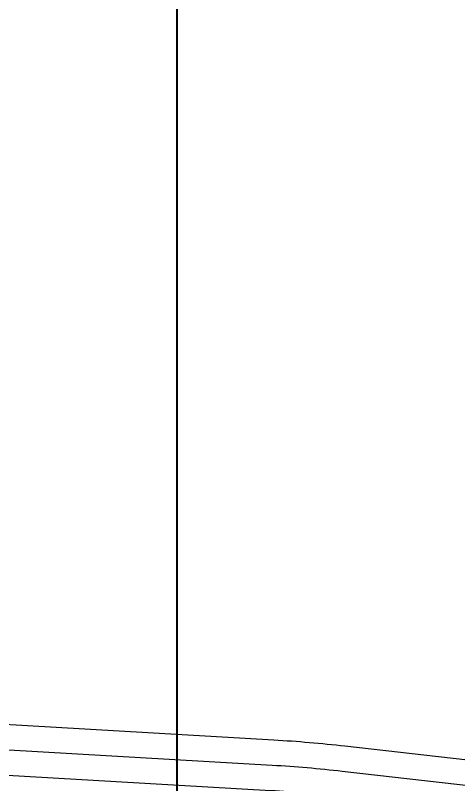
# Model space of a CAD drawing. Extents: x 529262 to 576451, y 2694391 to 2717535.
# Drawn here: x 565024 to 565129.1, y 2710508.2 to 2710690.5 of the extents above; entities that cross this region are included whole.
import ezdxf
from ezdxf.xclip import XClip

# ---------------------------------------------------------------- set-up
doc = ezdxf.new("R2010")
doc.units = 0
doc.header["$XCLIPFRAME"] = 0
for name, color, linetype in [('PP-COM', 7, 'Continuous'), ('RD-中线', 40, 'Continuous'), ('RD-红线', 7, 'Continuous')]:
    doc.layers.add(name, color=color, linetype=linetype)

# ---------------------------------------------------------------- blocks, each defined once
blk = doc.blocks.new('A$C19FD0107')
at = {"layer": 'RD-中线', "color": 8, "linetype": 'Continuous', "flags": 128}
blk.add_lwpolyline([(-5805.77, 16110.42), (-5896.51, 16120.74, 0.01384), (-5913.06, 16122.16), (-6038.14, 16129.41), (-6259.03, 16142.34, 0.079675), (-6353.56, 16132.8)], format="xyb", dxfattribs=at)
at = {"layer": 'RD-红线', "color": 8, "linetype": 'Continuous', "flags": 128}
for points in [[(-5838.23, 16120.15), (-5895.83, 16126.7, 0.01384), (-5912.71, 16128.15), (-6037.8, 16135.4), (-6258.68, 16148.33, 0.058297), (-6329.67, 16144.21)], [(-5838.91, 16108.15), (-5897.19, 16114.78, 0.01384), (-5913.4, 16116.17), (-6038.49, 16123.42), (-6259.38, 16136.35, 0.0623), (-6332.2, 16131.54)]]:
    blk.add_lwpolyline(points, format="xyb", dxfattribs=at)

msp = doc.modelspace()

# ---------------------------------------------------------------- linework, layer by layer
at = {"const_width": 0.5}
msp.add_lwpolyline([(565062.29, 2710848.526), (565062.311, 2710129.036), (565387.805, 2710129.522), (565387.797, 2710202.437), (565633.664, 2710202.354), (565633.677, 2710848.495), (565062.29, 2710848.526)], dxfattribs=at)

# ---------------------------------------------------------------- block references
at = {"layer": 'PP-COM'}
ref = msp.add_blockref('A$C19FD0107', (570997.993, 2694390.603), dxfattribs=at)
XClip(ref).set_block_clipping_path([(-9366.4383134884, 14428.6043910822), (-3328.4480743363, 17452.7484863754)])

doc.saveas('drawing.dxf')
